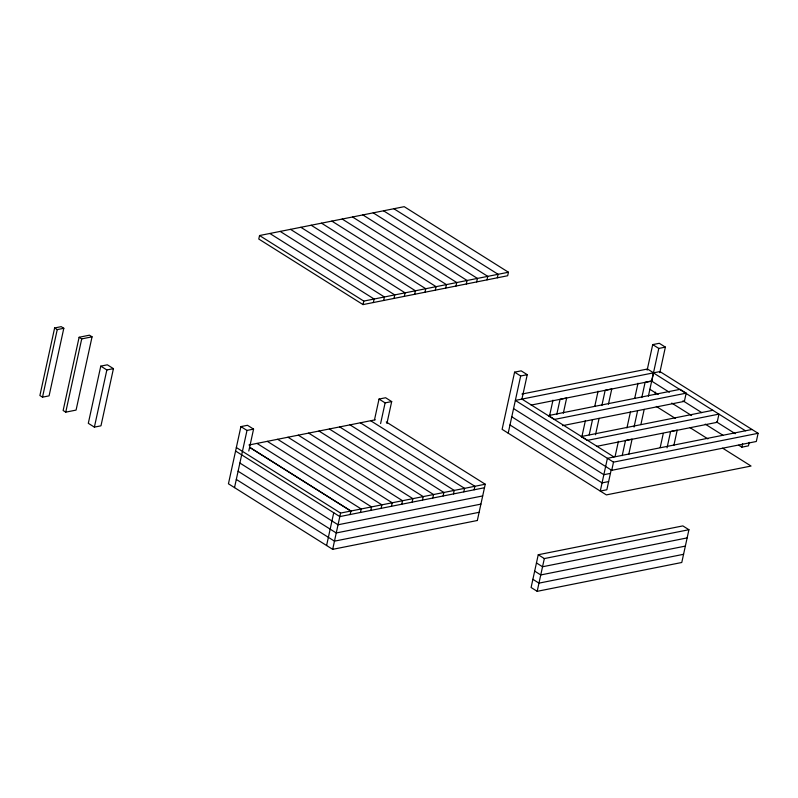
<?xml version="1.0" encoding="UTF-8"?>
<svg xmlns="http://www.w3.org/2000/svg" width="798" height="798" viewBox="0 0 798 798"><rect width="100%" height="100%" fill="white"/><g stroke="black" fill="none" stroke-linecap="round" stroke-linejoin="round"><path stroke-width="1.2" d="M54.633 327.958L39.9 395.529L42.503 397.165L49.087 395.858L63.81 328.287L61.207 326.651L54.633 327.958L57.237 329.604L63.81 328.287M42.503 397.165L57.237 329.604M79.112 337.255L63.142 410.521L65.745 412.157L76.079 410.092L92.049 336.826L89.446 335.19L79.112 337.255L81.715 338.891L92.049 336.826M65.745 412.157L81.715 338.891M100.777 366.122L88.309 423.309L94.383 427.13L100.967 425.823L113.436 368.636L107.351 364.816L100.777 366.122L106.852 369.953L113.436 368.636M94.383 427.13L106.852 369.953M259.55 235.53L258.781 239.031L363.02 304.597L507.678 275.739L508.446 272.238L404.207 206.672L259.55 235.53L363.778 301.085L508.446 272.238M248.796 451.02L253.565 429.115L247.49 425.294L240.906 426.611L228.437 483.788L332.676 549.343L477.374 520.486M234.522 487.618L246.991 430.431L253.565 429.115M363.02 304.597L363.778 301.085M373.304 302.542L374.122 299.021L269.844 233.475M326.591 545.523L333.734 512.765M383.639 300.477L384.407 296.976L280.178 231.41M332.676 549.343L340.586 513.074L485.244 484.226L477.334 520.495M393.983 298.422L394.741 294.911L290.512 229.355M350.103 514.54L350.921 511.019L249.844 447.449M374.521 419.738L379.03 399.06L385.614 397.743L391.688 401.574L386.92 423.469M404.317 296.357L405.085 292.846L300.846 227.29M360.447 512.476L361.205 508.964L256.976 443.409M380.606 423.568L385.115 402.88L391.688 401.574M414.651 294.292L415.419 290.791L311.18 225.226M370.781 510.411L371.549 506.9L267.31 441.344M424.985 292.238L425.753 288.726L321.524 223.171M381.115 508.356L381.883 504.845L277.644 439.279M435.329 290.173L436.087 286.662L331.858 221.106M391.449 506.291L392.217 502.78L287.988 437.224M445.663 288.108L446.431 284.597L342.192 219.041M401.783 504.226L402.551 500.715L298.322 435.159M455.997 286.053L456.765 282.542L352.526 216.986M412.127 502.171L412.895 498.66L308.656 433.095M466.331 283.988L467.099 280.477L362.871 214.921M422.461 500.107L423.229 496.595L318.991 431.04M476.665 281.923L477.433 278.422L373.205 212.857M432.795 498.042L433.563 494.531L329.335 428.975M487.009 279.869L487.768 276.357L383.539 210.802M443.129 495.987L443.897 492.476L339.669 426.91M497.344 277.804L498.102 274.293L393.873 208.737M453.464 493.922L454.232 490.411L350.003 424.855M463.808 491.857L464.566 488.346L360.337 422.79M474.142 489.802L474.91 486.291L370.671 420.726M521.942 399L527.249 374.671L521.174 370.851L514.59 372.157L502.122 429.344L606.36 494.9L751.058 466.042L722.629 448.157M508.206 433.164L520.675 375.988L527.249 374.671M549.403 416.556L552.974 400.157M556.755 414.521L560.076 399.299L566.65 397.993L563.338 413.214M538.241 554.74L531.099 587.498L537.184 591.328L681.781 562.49L688.923 529.722L682.849 525.902L538.241 554.74L544.326 558.57L688.923 529.722M537.184 591.328L544.326 558.57M581.832 436.935L585.403 420.536M594.759 406.382L598.081 391.16M589.183 434.9L592.505 419.678M595.508 434.76L599.089 418.371M601.862 405.524L605.173 390.302L611.757 388.995L608.435 404.217M611.188 469.872L606.849 489.763L600.276 491.079L607.418 458.311L752.015 429.474M611.717 470.331L613.502 462.142L758.1 433.304L756.314 441.494L611.717 470.331L513.563 408.596M615.088 456.516L618.41 441.304M626.939 427.937L630.51 411.539M622.191 455.658L625.512 440.436L632.086 439.129L628.774 454.351M634.689 398.421L638.011 383.2M634.041 427.08L637.612 410.681M647.148 370.162L652.714 344.606L659.298 343.3L665.372 347.12L659.806 372.676M641.792 397.564L645.113 382.342L651.687 381.025L653.562 372.836L647.487 369.015L521.942 394.052M640.874 424.596L644.195 409.374M648.375 396.247L658.799 348.437L665.372 347.12M655.028 394.571L655.557 392.137M660.205 447.528L663.268 433.474M667.048 447.838L670.619 431.439L677.203 430.132L673.881 445.354M686.17 393.165L554.53 419.419L548.455 415.588L680.096 389.334L686.17 393.165L684.385 401.354L562.5 425.663M738.729 445.194L741.871 447.169L742.639 443.658M749.212 442.341L748.444 445.853L741.871 447.169M248.936 445.005L375.269 419.818M531.109 405.095L651.776 381.025M712.873 410.302L581.233 436.556L587.308 440.376L718.948 414.122L717.163 422.312L596.495 446.381M484.476 487.738L339.818 516.585L235.59 451.03M482.69 495.927L338.033 524.775L239.879 463.04M610.42 473.384L603.847 474.7L511.777 416.785M480.905 504.117L336.247 532.964L238.093 471.229M608.635 481.573L602.061 482.89L509.992 424.975M479.119 512.306L334.462 541.154L236.308 479.428M687.138 537.912L542.54 566.76L536.456 562.929M685.352 546.101L540.755 574.949L534.67 571.119M683.567 554.301L538.969 583.139L532.884 579.308M652.714 344.606L658.799 348.437M758.1 433.304L659.946 371.569L515.348 400.406L613.502 462.142M653.372 372.875L745.442 430.79M651.587 381.065L669.372 392.257M682.978 400.805L701.811 412.656M716.454 421.873L735.287 433.713M649.801 389.254L658.17 394.521M671.766 403.08L691.647 415.578M705.252 424.137L723.038 435.319M656.305 406.441L675.248 418.361M689.991 427.628L707.886 438.89M514.59 372.157L520.675 375.988M521.922 399.09L614.001 457.005M379.03 399.06L385.115 402.88M386.272 421.982L485.244 484.226M240.906 426.611L246.991 430.431M249.804 447.459L350.871 511.029M236.348 447.518L340.586 513.074"/></g></svg>
